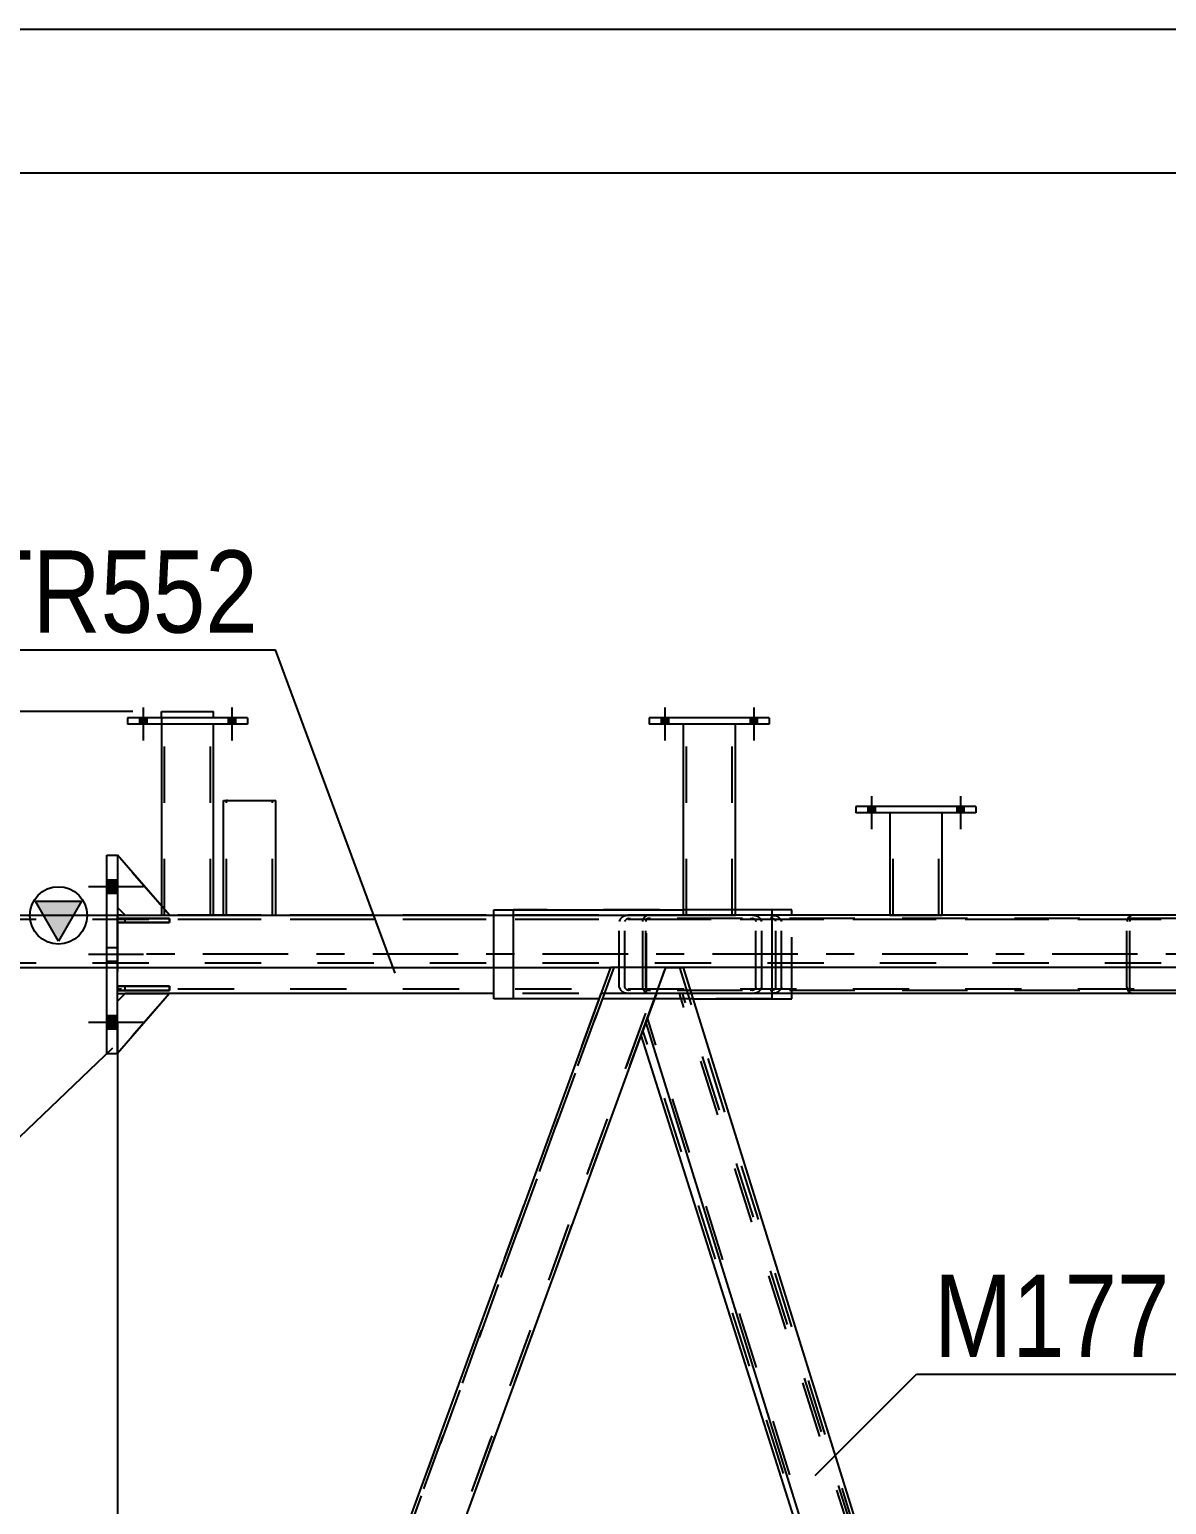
# Model space of a CAD drawing. Header units: millimetres. Extents: x -857 to 332, y -866 to -25.
# Drawn here: x -20.5 to 19.1, y -76.4 to -25.1 of the extents above; entities that cross this region are included whole.
import ezdxf

# ---------------------------------------------------------------- set-up
doc = ezdxf.new("R2010")
doc.units = ezdxf.units.MM
doc.linetypes.add('DXK_LINE_DOT2', pattern=[3.9198, 1.9599, -1.9599])
doc.linetypes.add('DXK_LINE_DOT3', pattern=[5.9187, 2.979, -0.9799, 0.9799, -0.9799])
doc.styles.add('Arial Narrow', font='ARIALN.TTF', dxfattribs={"height": 0.2})

# ---------------------------------------------------------------- blocks, each defined once
blk = doc.blocks.new('Unknown-570386455-1132')
at = {"color": 5, "linetype": 'Continuous'}
for p, q in [((332.353, -25.051), (-856.647, -25.051)), ((327.353, -30.051), (-851.647, -30.051))]:
    blk.add_line(p, q, dxfattribs=at)
blk = doc.blocks.new('Bolt-570386455-10444 - 10439')
at = {"linetype": 'Continuous'}
for points in [[(1.734, -49.036), (1.48, -49.036), (1.48, -49.255), (1.734, -49.255)], [(1.734, -49.036), (1.48, -49.036), (1.48, -49.255), (1.734, -49.255)], [(4.825, -49.036), (4.571, -49.036), (4.571, -49.255), (4.825, -49.255)], [(4.825, -49.036), (4.571, -49.036), (4.571, -49.255), (4.825, -49.255)]]:
    blk.add_hatch(color=1, dxfattribs=at).paths.add_polyline_path(points)
at = {"color": 1, "linetype": 'Continuous'}
for p, q in [((1.607, -48.673), (1.607, -49.818)), ((1.607, -48.673), (1.607, -49.818)), ((4.698, -48.673), (4.698, -49.818)), ((4.698, -48.673), (4.698, -49.818)), ((1.48, -49.036), (1.48, -49.255)), ((1.48, -49.036), (1.48, -49.255)), ((1.734, -49.036), (1.734, -49.255)), ((1.734, -49.036), (1.734, -49.255)), ((4.571, -49.036), (4.571, -49.255)), ((4.571, -49.036), (4.571, -49.255)), ((4.825, -49.036), (4.825, -49.255)), ((4.825, -49.036), (4.825, -49.255))]:
    blk.add_line(p, q, dxfattribs=at)
blk = doc.blocks.new('Bolt-570386455-10456 - 10439')
at = {"linetype": 'Continuous'}
for points in [[(1.734, -49.036), (1.48, -49.036), (1.48, -49.255), (1.734, -49.255)], [(1.734, -49.036), (1.48, -49.036), (1.48, -49.255), (1.734, -49.255)], [(4.825, -49.036), (4.571, -49.036), (4.571, -49.255), (4.825, -49.255)], [(4.825, -49.036), (4.571, -49.036), (4.571, -49.255), (4.825, -49.255)]]:
    blk.add_hatch(color=1, dxfattribs=at).paths.add_polyline_path(points)
at = {"color": 1, "linetype": 'Continuous'}
for p, q in [((1.607, -48.673), (1.607, -49.818)), ((1.607, -48.673), (1.607, -49.818)), ((4.698, -48.673), (4.698, -49.818)), ((4.698, -48.673), (4.698, -49.818)), ((1.48, -49.036), (1.48, -49.255)), ((1.48, -49.036), (1.48, -49.255)), ((1.734, -49.036), (1.734, -49.255)), ((1.734, -49.036), (1.734, -49.255)), ((4.571, -49.036), (4.571, -49.255)), ((4.571, -49.036), (4.571, -49.255)), ((4.825, -49.036), (4.825, -49.255)), ((4.825, -49.036), (4.825, -49.255))]:
    blk.add_line(p, q, dxfattribs=at)
blk = doc.blocks.new('Part-570386455-10529 - 10439')
at = {"color": 2, "linetype": 'Continuous'}
for p, q in [((-15.939, -48.818), (-15.922, -48.818)), ((-15.939, -49.036), (-15.939, -48.818)), ((-15.922, -48.818), (-14.12, -48.818)), ((-14.12, -49.036), (-14.12, -48.818))]:
    blk.add_line(p, q, dxfattribs=at)
at = {"color": 7, "linetype": 'DXK_LINE_DOT2'}
for p, q in [((-15.829, -55.91), (-15.829, -48.818)), ((-15.829, -48.818), (-15.821, -48.818)), ((-14.229, -55.91), (-14.229, -48.818)), ((-15.939, -49.036), (-15.939, -55.91)), ((-14.12, -55.91), (-14.12, -49.036)), ((-15.939, -55.91), (-14.12, -55.91))]:
    blk.add_line(p, q, dxfattribs=at)
blk = doc.blocks.new('Part-570386455-10523 - 10439')
at = {"color": 2, "linetype": 'Continuous'}
for p, q in [((-13.774, -51.908), (-13.758, -51.908)), ((-13.774, -55.909), (-13.774, -51.908)), ((-13.758, -51.908), (-13.71, -51.908)), ((-13.71, -51.908), (-13.556, -51.908)), ((-13.556, -51.908), (-11.956, -51.908)), ((-11.956, -55.909), (-11.956, -51.908))]:
    blk.add_line(p, q, dxfattribs=at)
at = {"color": 7, "linetype": 'DXK_LINE_DOT2'}
for p, q in [((-13.71, -51.908), (-13.657, -51.908)), ((-13.665, -55.911), (-13.665, -51.908)), ((-13.665, -51.908), (-13.657, -51.908)), ((-13.657, -51.908), (-13.665, -51.908)), ((-13.657, -51.908), (-13.64, -51.908)), ((-13.64, -51.908), (-13.657, -51.908)), ((-13.64, -51.908), (-13.633, -51.908)), ((-13.64, -51.908), (-13.556, -51.908)), ((-12.065, -55.911), (-12.065, -51.908)), ((-13.774, -55.909), (-13.774, -55.911)), ((-13.774, -55.911), (-11.956, -55.911)), ((-11.956, -55.911), (-11.956, -55.909)), ((-11.956, -55.909), (-11.956, -55.911))]:
    blk.add_line(p, q, dxfattribs=at)
blk = doc.blocks.new('Part-570386455-10598 - 10439')
at = {"color": 2, "linetype": 'Continuous'}
for p, q in [((-12.939, -49.036), (-17.12, -49.036)), ((-17.12, -49.036), (-17.12, -49.255)), ((-12.939, -49.255), (-17.12, -49.255)), ((-12.939, -49.036), (-12.939, -49.255))]:
    blk.add_line(p, q, dxfattribs=at)
blk = doc.blocks.new('Part-570386455-10517 - 10439')
at = {"color": 2, "linetype": 'Continuous'}
for p, q in [((9.444, -52.344), (9.444, -55.909)), ((11.262, -55.909), (11.262, -52.344))]:
    blk.add_line(p, q, dxfattribs=at)
at = {"color": 7, "linetype": 'DXK_LINE_DOT2'}
for p, q in [((11.262, -52.344), (9.444, -52.344)), ((9.461, -52.344), (9.444, -52.344)), ((9.553, -55.911), (9.553, -52.344)), ((11.153, -55.911), (11.153, -52.344)), ((9.444, -55.909), (9.444, -55.911)), ((9.444, -55.911), (11.262, -55.911)), ((11.262, -55.911), (11.262, -55.909)), ((11.262, -55.909), (11.262, -55.911))]:
    blk.add_line(p, q, dxfattribs=at)
blk = doc.blocks.new('Bolt-570386455-10551 - 10439')
at = {"linetype": 'Continuous'}
for points in [[(-16.448, -49.036), (-16.702, -49.036), (-16.702, -49.255), (-16.448, -49.255)], [(-16.448, -49.036), (-16.702, -49.036), (-16.702, -49.255), (-16.448, -49.255)], [(-13.357, -49.036), (-13.611, -49.036), (-13.611, -49.255), (-13.357, -49.255)], [(-13.357, -49.036), (-13.611, -49.036), (-13.611, -49.255), (-13.357, -49.255)]]:
    blk.add_hatch(color=1, dxfattribs=at).paths.add_polyline_path(points)
at = {"color": 1, "linetype": 'Continuous'}
for p, q in [((-16.575, -48.673), (-16.575, -49.818)), ((-16.575, -48.673), (-16.575, -49.818)), ((-13.484, -48.673), (-13.484, -49.818)), ((-13.484, -48.673), (-13.484, -49.818)), ((-16.702, -49.036), (-16.702, -49.255)), ((-16.702, -49.036), (-16.702, -49.255)), ((-16.448, -49.036), (-16.448, -49.255)), ((-16.448, -49.036), (-16.448, -49.255)), ((-13.611, -49.036), (-13.611, -49.255)), ((-13.611, -49.036), (-13.611, -49.255)), ((-13.357, -49.036), (-13.357, -49.255)), ((-13.357, -49.036), (-13.357, -49.255))]:
    blk.add_line(p, q, dxfattribs=at)
blk = doc.blocks.new('Part-570386455-10565 - 10439')
at = {"color": 2, "linetype": 'Continuous'}
for p, q in [((-15.939, -49.255), (-15.939, -55.91)), ((-14.12, -55.91), (-14.12, -49.255)), ((-15.939, -55.91), (-14.12, -55.91))]:
    blk.add_line(p, q, dxfattribs=at)
at = {"color": 7, "linetype": 'DXK_LINE_DOT2'}
for p, q in [((-14.12, -49.255), (-15.939, -49.255)), ((-15.829, -55.91), (-15.829, -49.255)), ((-14.229, -55.91), (-14.229, -49.255)), ((-15.922, -55.91), (-15.939, -55.91))]:
    blk.add_line(p, q, dxfattribs=at)
blk = doc.blocks.new('Part-570386455-10607 - 10439')
at = {"color": 7, "linetype": 'DXK_LINE_DOT2'}
for p, q in [((4.061, -49.255), (2.243, -49.255)), ((2.243, -49.255), (2.243, -55.91)), ((2.352, -55.91), (2.352, -49.255)), ((3.952, -55.91), (3.952, -49.255)), ((4.061, -55.91), (4.061, -49.255)), ((2.243, -55.91), (4.061, -55.91)), ((2.26, -55.91), (2.243, -55.91))]:
    blk.add_line(p, q, dxfattribs=at)
blk = doc.blocks.new('Part-570386455-10610 - 10439')
at = {"color": 2, "linetype": 'Continuous'}
for p, q in [((5.243, -49.036), (1.061, -49.036)), ((1.061, -49.036), (1.061, -49.255)), ((5.243, -49.255), (1.061, -49.255)), ((5.243, -49.036), (5.243, -49.255))]:
    blk.add_line(p, q, dxfattribs=at)
blk = doc.blocks.new('Part-570386455-10613 - 10439')
at = {"color": 2, "linetype": 'Continuous'}
for p, q in [((2.243, -49.255), (2.243, -55.91)), ((4.061, -55.91), (4.061, -49.255)), ((3.843, -55.91), (2.243, -55.91)), ((4.045, -55.91), (3.843, -55.91)), ((4.045, -55.91), (4.061, -55.91))]:
    blk.add_line(p, q, dxfattribs=at)
at = {"color": 7, "linetype": 'DXK_LINE_DOT2'}
for p, q in [((4.061, -49.255), (2.243, -49.255)), ((2.352, -55.91), (2.352, -49.255)), ((3.952, -55.91), (3.952, -49.255)), ((2.243, -55.91), (2.26, -55.91)), ((2.352, -55.91), (2.361, -55.91)), ((2.361, -55.91), (2.378, -55.91)), ((2.378, -55.91), (2.384, -55.91)), ((3.843, -55.91), (3.998, -55.91))]:
    blk.add_line(p, q, dxfattribs=at)
blk = doc.blocks.new('Part-570386455-10746 - 10439')
at = {"color": 7, "linetype": 'DXK_LINE_DOT2'}
for p, q in [((1.307, -58.637), (0.777, -60.094)), ((2.222, -58.637), (1.307, -58.637)), ((18.852, -111.439), (2.108, -58.637)), ((18.913, -111.271), (2.222, -58.637)), ((17.582, -112.728), (0.838, -59.926))]:
    blk.add_line(p, q, dxfattribs=at)
at = {"color": 2, "linetype": 'Continuous'}
blk.add_line((17.41, -112.546), (0.777, -60.094), dxfattribs=at)
blk = doc.blocks.new('Part-570386455-10823 - 10439')
at = {"color": 2, "linetype": 'Continuous'}
for p, q in [((1.058, -59.321), (1.638, -57.727)), ((1.638, -57.727), (2.237, -57.727)), ((2.237, -57.727), (18.92, -111.25)), ((1.058, -59.321), (0.935, -59.659)), ((0.935, -59.659), (17.508, -112.827))]:
    blk.add_line(p, q, dxfattribs=at)
at = {"color": 7, "linetype": 'DXK_LINE_DOT2'}
for p, q in [((18.859, -111.419), (2.123, -57.727)), ((0.945, -59.634), (1.058, -59.321)), ((17.622, -112.827), (0.997, -59.49))]:
    blk.add_line(p, q, dxfattribs=at)
blk = doc.blocks.new('Part-570386455-11223 - 10439')
at = {"color": 2, "linetype": 'Continuous'}
for p, q in [((-3.668, -55.909), (-3.668, -55.728)), ((-3.668, -55.728), (2.243, -55.728)), ((5.34, -55.728), (4.061, -55.728)), ((5.34, -55.909), (5.34, -55.728)), ((-3.668, -58.819), (-3.668, -57.727)), ((5.34, -58.819), (5.34, -57.727)), ((-0.694, -58.819), (-3.668, -58.819)), ((2.578, -58.819), (5.34, -58.819))]:
    blk.add_line(p, q, dxfattribs=at)
at = {"color": 7, "linetype": 'DXK_LINE_DOT2'}
for p, q in [((-3.668, -57.727), (-3.668, -55.909)), ((4.061, -55.728), (2.243, -55.728)), ((5.34, -57.727), (5.34, -55.909)), ((2.578, -58.819), (-0.694, -58.819))]:
    blk.add_line(p, q, dxfattribs=at)
blk = doc.blocks.new('Part-570386455-10862 - 10439')
at = {"linetype": 'Continuous'}
blk.add_hatch(color=2, dxfattribs=at).paths.add_polyline_path([(-19.525, -56.818), (-20.325, -55.418), (-18.725, -55.418)])
at = {"color": 2, "linetype": 'Continuous'}
for p, q in [((-19.525, -56.818), (-20.325, -55.418)), ((-20.325, -55.418), (-18.725, -55.418)), ((-18.725, -55.418), (-19.525, -56.818)), ((-21.725, -55.909), (-15.939, -55.909)), ((-14.12, -55.909), (2.243, -55.909)), ((20.425, -55.909), (4.061, -55.909)), ((-24.98, -57.727), (-0.296, -57.727)), ((38.401, -57.727), (2.237, -57.727))]:
    blk.add_line(p, q, dxfattribs=at)
at = {"color": 7, "linetype": 'DXK_LINE_DOT2'}
for p, q in [((301.122, -55.909), (-15.939, -55.909)), ((-15.939, -55.909), (-14.12, -55.909)), ((4.061, -55.909), (2.243, -55.909)), ((301.122, -56.054), (-24.98, -56.054)), ((301.122, -57.582), (-24.98, -57.582)), ((2.237, -57.727), (-0.296, -57.727))]:
    blk.add_line(p, q, dxfattribs=at)
at = {"color": 2, "linetype": 'Continuous'}
blk.add_circle((-19.525, -55.918), 1, dxfattribs=at)
blk = doc.blocks.new('Part-570386455-10892 - 10439')
at = {"color": 7, "linetype": 'DXK_LINE_DOT2'}
for p, q in [((5.243, -49.036), (1.061, -49.036)), ((1.061, -49.036), (1.061, -49.255)), ((5.243, -49.255), (1.061, -49.255)), ((5.243, -49.036), (5.243, -49.255))]:
    blk.add_line(p, q, dxfattribs=at)
blk = doc.blocks.new('Part-570386455-11008 - 10439')
at = {"color": 2, "linetype": 'Continuous'}
for p, q in [((-17.473, -58.382), (-15.655, -58.382)), ((-17.473, -58.528), (-17.473, -58.382)), ((-15.655, -58.528), (-17.473, -58.528)), ((-15.655, -58.382), (-15.655, -58.528))]:
    blk.add_line(p, q, dxfattribs=at)
at = {"color": 7, "linetype": 'DXK_LINE_DOT2'}
blk.add_line((-17.2, -58.528), (-17.2, -58.382), dxfattribs=at)
blk = doc.blocks.new('Part-570386455-11308 - 10439')
at = {"color": 2, "linetype": 'Continuous'}
for p, q in [((-4.358, -55.909), (-4.358, -55.728)), ((-4.358, -55.728), (-3.668, -55.728)), ((6.031, -55.728), (5.34, -55.728)), ((6.031, -55.909), (6.031, -55.728)), ((-4.358, -58.819), (-4.358, -57.727)), ((-3.668, -58.819), (-4.358, -58.819)), ((5.34, -58.819), (6.031, -58.819)), ((6.031, -58.819), (6.031, -58.637))]:
    blk.add_line(p, q, dxfattribs=at)
at = {"color": 7, "linetype": 'DXK_LINE_DOT2'}
for p, q in [((-4.358, -57.727), (-4.358, -55.909)), ((5.34, -55.728), (-3.668, -55.728)), ((6.031, -58.637), (6.031, -55.909)), ((5.34, -58.819), (-3.668, -58.819))]:
    blk.add_line(p, q, dxfattribs=at)
blk = doc.blocks.new('Bolt-570386455-10978 - 10439')
at = {"linetype": 'Continuous'}
for points in [[(8.935, -52.126), (8.68, -52.126), (8.68, -52.344), (8.935, -52.344)], [(8.935, -52.126), (8.68, -52.126), (8.68, -52.344), (8.935, -52.344)], [(12.026, -52.126), (11.771, -52.126), (11.771, -52.344), (12.026, -52.344)], [(12.026, -52.126), (11.771, -52.126), (11.771, -52.344), (12.026, -52.344)]]:
    blk.add_hatch(color=1, dxfattribs=at).paths.add_polyline_path(points)
at = {"color": 1, "linetype": 'Continuous'}
for p, q in [((8.808, -51.763), (8.808, -52.908)), ((8.808, -51.763), (8.808, -52.908)), ((11.899, -51.763), (11.899, -52.908)), ((11.899, -51.763), (11.899, -52.908)), ((8.68, -52.126), (8.68, -52.344)), ((8.68, -52.126), (8.68, -52.344)), ((8.935, -52.126), (8.935, -52.344)), ((8.935, -52.126), (8.935, -52.344)), ((11.771, -52.126), (11.771, -52.344)), ((11.771, -52.126), (11.771, -52.344)), ((12.026, -52.126), (12.026, -52.344)), ((12.026, -52.126), (12.026, -52.344))]:
    blk.add_line(p, q, dxfattribs=at)
blk = doc.blocks.new('Part-570386455-10999 - 10439')
at = {"color": 7, "linetype": 'DXK_LINE_DOT2'}
for p, q in [((-17.473, -58.91), (-17.2, -58.637)), ((-15.655, -58.637), (-17.473, -60.728)), ((-17.473, -60.728), (-17.473, -58.91)), ((-17.2, -58.637), (-15.655, -58.637))]:
    blk.add_line(p, q, dxfattribs=at)
blk = doc.blocks.new('Part-570386455-11002 - 10439')
at = {"color": 2, "linetype": 'Continuous'}
for p, q in [((-15.939, -55.583), (-17.473, -53.819)), ((-17.473, -55.637), (-17.201, -55.909))]:
    blk.add_line(p, q, dxfattribs=at)
at = {"color": 7, "linetype": 'DXK_LINE_DOT2'}
for p, q in [((-17.473, -53.819), (-17.473, -55.637)), ((-17.201, -55.909), (-17.2, -55.91)), ((-17.2, -55.91), (-17.201, -55.909)), ((-17.2, -55.91), (-15.655, -55.91)), ((-15.655, -55.91), (-15.939, -55.583))]:
    blk.add_line(p, q, dxfattribs=at)
blk = doc.blocks.new('Part-570386455-11005 - 10439')
at = {"color": 7, "linetype": 'DXK_LINE_DOT2'}
for p, q in [((-15.655, -55.91), (-17.473, -53.819)), ((-17.473, -53.819), (-17.473, -55.637)), ((-17.473, -55.637), (-17.2, -55.91)), ((-17.2, -55.91), (-15.655, -55.91))]:
    blk.add_line(p, q, dxfattribs=at)
blk = doc.blocks.new('Part-570386455-11011 - 10439')
at = {"color": 7, "linetype": 'DXK_LINE_DOT2'}
for p, q in [((-17.473, -56.019), (-15.655, -56.019)), ((-17.473, -56.164), (-17.473, -56.019)), ((-15.655, -56.164), (-17.473, -56.164)), ((-17.2, -56.164), (-17.2, -56.019)), ((-15.655, -56.019), (-15.655, -56.164))]:
    blk.add_line(p, q, dxfattribs=at)
blk = doc.blocks.new('Part-570386455-11014 - 10439')
at = {"color": 7, "linetype": 'DXK_LINE_DOT2'}
for p, q in [((-15.655, -58.382), (-17.473, -58.382)), ((-17.473, -58.382), (-17.473, -58.528)), ((-17.473, -58.528), (-15.655, -58.528)), ((-17.2, -58.528), (-17.2, -58.382)), ((-15.655, -58.528), (-15.655, -58.382))]:
    blk.add_line(p, q, dxfattribs=at)
blk = doc.blocks.new('Bolt-570386455-11019 - 10439')
at = {"linetype": 'Continuous'}
for points in [[(-17.837, -54.673), (-17.837, -55.146), (-17.473, -55.146), (-17.473, -54.673)], [(-17.837, -54.673), (-17.837, -55.146), (-17.473, -55.146), (-17.473, -54.673)], [(-17.837, -54.673), (-17.837, -55.146), (-17.473, -55.146), (-17.473, -54.673)], [(-17.837, -59.4), (-17.837, -59.873), (-17.473, -59.873), (-17.473, -59.4)], [(-17.837, -59.4), (-17.837, -59.873), (-17.473, -59.873), (-17.473, -59.4)], [(-17.837, -59.4), (-17.837, -59.873), (-17.473, -59.873), (-17.473, -59.4)]]:
    blk.add_hatch(color=1, dxfattribs=at).paths.add_polyline_path(points)
at = {"color": 1, "linetype": 'Continuous'}
for p, q in [((-18.473, -54.91), (-16.564, -54.91)), ((-18.473, -54.91), (-16.564, -54.91)), ((-18.473, -54.91), (-16.564, -54.91)), ((-17.837, -54.673), (-17.473, -54.673)), ((-17.837, -54.673), (-17.473, -54.673)), ((-17.837, -54.673), (-17.473, -54.673)), ((-17.837, -55.146), (-17.473, -55.146)), ((-17.837, -55.146), (-17.473, -55.146)), ((-17.837, -55.146), (-17.473, -55.146)), ((-17.837, -59.4), (-17.473, -59.4)), ((-17.837, -59.4), (-17.473, -59.4)), ((-17.837, -59.4), (-17.473, -59.4)), ((-18.473, -59.637), (-16.564, -59.637)), ((-18.473, -59.637), (-16.564, -59.637)), ((-18.473, -59.637), (-16.564, -59.637)), ((-17.837, -59.873), (-17.473, -59.873)), ((-17.837, -59.873), (-17.473, -59.873)), ((-17.837, -59.873), (-17.473, -59.873))]:
    blk.add_line(p, q, dxfattribs=at)
at = {"color": 1, "linetype": 'DXK_LINE_DOT2'}
for p, q in [((-17.837, -57.037), (-17.473, -57.037)), ((-17.837, -57.037), (-17.473, -57.037)), ((-18.473, -57.273), (-16.564, -57.273)), ((-18.473, -57.273), (-16.564, -57.273)), ((-17.837, -57.51), (-17.473, -57.51)), ((-17.837, -57.51), (-17.473, -57.51))]:
    blk.add_line(p, q, dxfattribs=at)
blk = doc.blocks.new('Part-570386455-11025 - 10439')
at = {"color": 7, "linetype": 'DXK_LINE_DOT2'}
for p, q in [((-15.655, -56.019), (-17.473, -56.019)), ((-17.473, -56.019), (-17.473, -56.164)), ((-17.473, -56.164), (-15.655, -56.164)), ((-17.2, -56.164), (-17.2, -56.019)), ((-15.655, -56.164), (-15.655, -56.019))]:
    blk.add_line(p, q, dxfattribs=at)
blk = doc.blocks.new('Part-570386455-11346 - 10439')
at = {"color": 2, "linetype": 'Continuous'}
for p, q in [((-0.296, -57.727), (-20.351, -112.827)), ((1.638, -57.727), (-0.296, -57.727)), ((-18.416, -112.827), (0.935, -59.659))]:
    blk.add_line(p, q, dxfattribs=at)
at = {"color": 7, "linetype": 'DXK_LINE_DOT2'}
for p, q in [((-0.18, -57.727), (-20.235, -112.827)), ((-18.532, -112.827), (1.522, -57.727)), ((0.935, -59.659), (1.638, -57.727))]:
    blk.add_line(p, q, dxfattribs=at)
blk = doc.blocks.new('Part-570386455-11050 - 10439')
at = {"color": 2, "linetype": 'Continuous'}
for p, q in [((-17.473, -58.91), (-17.2, -58.637)), ((-15.655, -58.637), (-17.473, -60.728)), ((-17.2, -58.637), (-15.655, -58.637))]:
    blk.add_line(p, q, dxfattribs=at)
at = {"color": 7, "linetype": 'DXK_LINE_DOT2'}
blk.add_line((-17.473, -60.728), (-17.473, -58.91), dxfattribs=at)
blk = doc.blocks.new('Part-570386455-11090 - 10439')
at = {"color": 7, "linetype": 'DXK_LINE_DOT2'}
for p, q in [((0.411, -55.91), (0.259, -55.926)), ((39.268, -55.91), (0.411, -55.91)), ((4.731, -55.926), (4.58, -55.91)), ((34.948, -55.926), (35.1, -55.91)), ((39.268, -55.91), (39.42, -55.926)), ((0.036, -56.066), (0.014, -56.128)), ((0.014, -58.419), (0.014, -56.128)), ((0.044, -56.044), (0.036, -56.066)), ((0.212, -56.128), (0.227, -56.086)), ((0.212, -58.419), (0.212, -56.128)), ((0.335, -56.027), (0.411, -56.019)), ((39.268, -56.019), (0.411, -56.019)), ((4.58, -56.019), (4.655, -56.027)), ((4.763, -56.086), (4.778, -56.128)), ((4.778, -58.419), (4.778, -56.128)), ((4.954, -56.066), (4.946, -56.044)), ((4.977, -56.128), (4.954, -56.066)), ((4.977, -58.419), (4.977, -56.128)), ((34.703, -56.128), (34.733, -56.044)), ((34.703, -58.419), (34.703, -56.128)), ((34.916, -56.086), (34.901, -56.128)), ((34.901, -58.419), (34.901, -56.128)), ((35.1, -56.019), (35.024, -56.027)), ((39.344, -56.027), (39.268, -56.019)), ((39.467, -56.128), (39.452, -56.086)), ((39.467, -58.419), (39.467, -56.128)), ((39.635, -56.044), (39.643, -56.066)), ((39.643, -56.066), (39.665, -56.128)), ((39.665, -58.419), (39.665, -56.128)), ((0.014, -58.419), (0.044, -58.502)), ((0.227, -58.46), (0.212, -58.419)), ((0.411, -58.528), (0.335, -58.519)), ((39.268, -58.528), (0.411, -58.528)), ((4.655, -58.519), (4.58, -58.528)), ((4.778, -58.419), (4.763, -58.46)), ((4.946, -58.502), (4.977, -58.419)), ((34.733, -58.502), (34.703, -58.419)), ((34.901, -58.419), (34.916, -58.46)), ((35.024, -58.519), (35.1, -58.528)), ((39.268, -58.528), (39.344, -58.519)), ((39.452, -58.46), (39.467, -58.419)), ((39.665, -58.419), (39.635, -58.502)), ((0.259, -58.62), (0.411, -58.637)), ((5.34, -58.637), (0.411, -58.637)), ((4.58, -58.637), (4.731, -58.62)), ((39.268, -58.637), (20.383, -58.637)), ((35.1, -58.637), (34.948, -58.62)), ((39.42, -58.62), (39.268, -58.637))]:
    blk.add_line(p, q, dxfattribs=at)
at = {"color": 2, "linetype": 'Continuous'}
blk.add_line((20.383, -58.637), (5.34, -58.637), dxfattribs=at)
at = {"color": 7, "linetype": 'DXK_LINE_DOT2'}
for centre, radius, start, end in [((0.32, -56.292), 0.371, 99.5182, 138.0638), ((4.67, -56.292), 0.371, 41.9362, 80.4818), ((35.009, -56.292), 0.371, 99.5182, 138.0638), ((39.359, -56.292), 0.371, 41.9362, 80.4818), ((0.366, -56.21), 0.186, 99.5182, 138.0638), ((4.625, -56.21), 0.186, 41.9362, 80.4818), ((35.055, -56.21), 0.186, 99.5182, 138.0638), ((39.314, -56.21), 0.186, 41.9362, 80.4818), ((0.32, -58.254), 0.371, 221.9362, 260.4818), ((0.366, -58.336), 0.186, 221.9362, 260.4818), ((4.625, -58.336), 0.186, 279.5182, 318.0638), ((4.67, -58.254), 0.371, 279.5182, 318.0638), ((35.009, -58.254), 0.371, 221.9362, 260.4818), ((35.055, -58.336), 0.186, 221.9362, 260.4818), ((39.314, -58.336), 0.186, 279.5182, 318.0638), ((39.359, -58.254), 0.371, 279.5182, 318.0638)]:
    blk.add_arc(centre, radius, start, end, dxfattribs=at)
blk = doc.blocks.new('Part-570386455-11115 - 10439')
at = {"color": 7, "linetype": 'DXK_LINE_DOT2'}
for p, q in [((296.256, -55.909), (-17.473, -55.91)), ((-17.473, -55.91), (-17.473, -58.637)), ((296.256, -56.055), (-17.473, -56.055)), ((296.256, -58.491), (-17.473, -58.491)), ((-15.655, -58.637), (-17.2, -58.637)), ((276.912, -58.637), (-4.358, -58.637))]:
    blk.add_line(p, q, dxfattribs=at)
at = {"color": 7, "linetype": 'DXK_LINE_DOT3'}
blk.add_line((296.256, -57.273), (-17.473, -57.273), dxfattribs=at)
at = {"color": 2, "linetype": 'Continuous'}
for p, q in [((-17.473, -58.637), (-17.2, -58.637)), ((-4.358, -58.637), (-15.655, -58.637))]:
    blk.add_line(p, q, dxfattribs=at)
blk = doc.blocks.new('Part-570386455-11165 - 10439')
at = {"color": 2, "linetype": 'Continuous'}
for p, q in [((-17.837, -53.819), (-17.473, -53.819)), ((-17.837, -55.909), (-17.837, -53.819)), ((-17.473, -53.819), (-17.473, -55.909)), ((-17.837, -60.728), (-17.837, -57.727)), ((-17.473, -60.728), (-17.473, -57.727)), ((-17.837, -60.728), (-17.473, -60.728))]:
    blk.add_line(p, q, dxfattribs=at)
at = {"color": 7, "linetype": 'DXK_LINE_DOT2'}
for p, q in [((-17.837, -53.819), (-17.473, -53.819)), ((-17.837, -57.727), (-17.837, -55.909)), ((-17.473, -57.727), (-17.473, -55.909)), ((-17.837, -60.728), (-17.473, -60.728))]:
    blk.add_line(p, q, dxfattribs=at)
blk = doc.blocks.new('Part-570386455-11347 - 10439')
at = {"color": 7, "linetype": 'DXK_LINE_DOT2'}
for p, q in [((-0.628, -58.637), (-20.315, -112.728)), ((-20.199, -112.728), (-0.511, -58.637)), ((-18.496, -112.728), (1.191, -58.637)), ((-18.38, -112.728), (1.307, -58.637)), ((1.307, -58.637), (-0.628, -58.637)), ((-0.61, -58.637), (-0.628, -58.637))]:
    blk.add_line(p, q, dxfattribs=at)
blk = doc.blocks.new('Part-570386455-11202 - 10439')
at = {"color": 2, "linetype": 'Continuous'}
for p, q in [((12.444, -52.126), (8.262, -52.126)), ((8.262, -52.126), (8.262, -52.344)), ((12.444, -52.344), (8.262, -52.344)), ((12.444, -52.126), (12.444, -52.344))]:
    blk.add_line(p, q, dxfattribs=at)
blk = doc.blocks.new('Part-570386455-11257 - 10439')
at = {"color": 7, "linetype": 'DXK_LINE_DOT2'}
for p, q in [((0.851, -56.044), (0.894, -55.973)), ((0.894, -55.973), (0.959, -55.926)), ((0.959, -55.926), (0.968, -55.924)), ((1.101, -55.91), (0.968, -55.924)), ((0.968, -58.622), (0.968, -55.924)), ((19.986, -55.91), (1.101, -55.91)), ((5.27, -55.91), (5.422, -55.926)), ((17.762, -55.973), (17.719, -56.044)), ((17.826, -55.926), (17.762, -55.973)), ((17.902, -55.91), (17.826, -55.926)), ((20.062, -55.926), (19.986, -55.91)), ((20.127, -55.973), (20.062, -55.926)), ((20.17, -56.044), (20.127, -55.973)), ((0.836, -56.128), (0.851, -56.044)), ((0.836, -58.419), (0.836, -56.128)), ((0.943, -56.086), (0.935, -56.128)), ((0.935, -58.419), (0.935, -56.128)), ((0.961, -56.051), (0.943, -56.086)), ((1.025, -56.027), (0.961, -56.051)), ((0.961, -58.496), (0.961, -56.051)), ((1.101, -56.019), (1.025, -56.027)), ((19.986, -56.019), (1.101, -56.019)), ((5.346, -56.027), (5.27, -56.019)), ((5.469, -56.128), (5.453, -56.086)), ((5.469, -58.419), (5.469, -56.128)), ((5.637, -56.044), (5.667, -56.128)), ((5.667, -58.419), (5.667, -56.128)), ((17.719, -56.044), (17.704, -56.128)), ((17.704, -58.419), (17.704, -56.128)), ((17.803, -56.128), (17.81, -56.086)), ((17.803, -58.419), (17.803, -56.128)), ((17.81, -56.086), (17.832, -56.051)), ((17.832, -56.051), (17.864, -56.027)), ((17.864, -56.027), (17.902, -56.019)), ((19.986, -56.019), (20.024, -56.027)), ((20.024, -56.027), (20.057, -56.051)), ((20.057, -56.051), (20.078, -56.086)), ((20.078, -56.086), (20.086, -56.128)), ((20.086, -58.419), (20.086, -56.128)), ((20.185, -56.128), (20.17, -56.044)), ((20.185, -58.419), (20.185, -56.128)), ((0.851, -58.502), (0.836, -58.419)), ((0.894, -58.573), (0.851, -58.502)), ((0.959, -58.62), (0.894, -58.573)), ((0.935, -58.419), (0.943, -58.46)), ((0.943, -58.46), (0.961, -58.496)), ((0.961, -58.496), (1.025, -58.519)), ((1.025, -58.519), (1.101, -58.528)), ((19.986, -58.528), (1.101, -58.528)), ((5.27, -58.528), (5.346, -58.519)), ((5.453, -58.46), (5.469, -58.419)), ((5.667, -58.419), (5.637, -58.502)), ((17.704, -58.419), (17.719, -58.502)), ((17.719, -58.502), (17.762, -58.573)), ((17.762, -58.573), (17.826, -58.62)), ((17.81, -58.46), (17.803, -58.419)), ((17.832, -58.496), (17.81, -58.46)), ((17.864, -58.519), (17.832, -58.496)), ((17.902, -58.528), (17.864, -58.519)), ((20.024, -58.519), (19.986, -58.528)), ((20.057, -58.496), (20.024, -58.519)), ((20.078, -58.46), (20.057, -58.496)), ((20.062, -58.62), (20.127, -58.573)), ((20.086, -58.419), (20.078, -58.46)), ((20.127, -58.573), (20.17, -58.502)), ((20.17, -58.502), (20.185, -58.419)), ((0.968, -58.622), (0.959, -58.62)), ((1.101, -58.637), (0.968, -58.622)), ((19.986, -58.637), (1.101, -58.637)), ((5.422, -58.62), (5.27, -58.637)), ((17.826, -58.62), (17.902, -58.637)), ((19.986, -58.637), (20.062, -58.62))]:
    blk.add_line(p, q, dxfattribs=at)
for centre, radius, start, end in [((5.361, -56.292), 0.371, 41.9362, 80.4818), ((5.315, -56.21), 0.186, 41.9362, 80.4818), ((5.315, -58.336), 0.186, 279.5182, 318.0638), ((5.361, -58.254), 0.371, 279.5182, 318.0638)]:
    blk.add_arc(centre, radius, start, end, dxfattribs=at)
blk = doc.blocks.new('StraightDimension-570386455-28673 - 10439')
at = {"color": 7, "linetype": 'Continuous'}
blk.add_line((-16.939, -48.818), (-59.806, -48.818), dxfattribs=at)
blk = doc.blocks.new('StraightDimension-570386455-51599 - 10439')
at = {"color": 7, "linetype": 'Continuous'}
blk.add_line((-17.473, -59.637), (-17.473, -95.883), dxfattribs=at)
blk = doc.blocks.new('Mark-570386455-11161 - 10439')
at = {"color": 30, "linetype": 'Continuous'}
for p in [(-17.646, -60.542), (-35.452, -68.734)]:
    blk.add_line(p, (-26.213, -68.734), dxfattribs=at)
at = {"color": 0}
blk.add_wipeout([(-26.813, -68.134), (-26.813, -65.134), (-34.852, -65.134), (-34.852, -68.134)], dxfattribs=at)
blk.add_wipeout([(-26.813, -68.134), (-26.813, -65.134), (-34.852, -65.134), (-34.852, -68.134)], dxfattribs=at)
at = {"color": 3, "style": 'Arial Narrow'}
blk.add_text('SP20', height=2.8633, dxfattribs=at).set_placement((-34.852, -68.134))
blk = doc.blocks.new('Mark-570386455-10819 - 10439')
at = {"color": 30, "linetype": 'Continuous'}
for p, q in [((6.84, -75.434), (10.375, -71.898)), ((10.375, -71.898), (19.799, -71.898))]:
    blk.add_line(p, q, dxfattribs=at)
at = {"color": 0}
blk.add_wipeout([(19.199, -71.298), (19.199, -68.298), (10.975, -68.298), (10.975, -71.298)], dxfattribs=at)
blk.add_wipeout([(19.199, -71.298), (19.199, -68.298), (10.975, -68.298), (10.975, -71.298)], dxfattribs=at)
at = {"color": 3, "style": 'Arial Narrow'}
blk.add_text('M177', height=2.8633, dxfattribs=at).set_placement((10.975, -71.298))
blk = doc.blocks.new('Mark-570386455-11111 - 10439')
at = {"color": 30, "linetype": 'Continuous'}
for p in [(-23.027, -46.665), (-7.798, -57.93)]:
    blk.add_line(p, (-11.963, -46.665), dxfattribs=at)
at = {"color": 0}
blk.add_wipeout([(-12.563, -46.065), (-12.563, -43.065), (-22.427, -43.065), (-22.427, -46.065)], dxfattribs=at)
blk.add_wipeout([(-12.563, -46.065), (-12.563, -43.065), (-22.427, -43.065), (-22.427, -46.065)], dxfattribs=at)
at = {"color": 3, "style": 'Arial Narrow'}
blk.add_text('TR552', height=2.8633, dxfattribs=at).set_placement((-22.427, -46.065))

msp = doc.modelspace()

# ---------------------------------------------------------------- block references
for name in ['Unknown-570386455-1132', 'Bolt-570386455-10551 - 10439', 'Part-570386455-10529 - 10439', 'Bolt-570386455-10444 - 10439', 'Bolt-570386455-10456 - 10439', 'Part-570386455-10598 - 10439', 'Part-570386455-10565 - 10439', 'Part-570386455-10610 - 10439', 'Part-570386455-10892 - 10439', 'Part-570386455-10607 - 10439', 'Part-570386455-10613 - 10439', 'Bolt-570386455-10978 - 10439', 'Part-570386455-10523 - 10439', 'Part-570386455-11202 - 10439', 'Part-570386455-10517 - 10439', 'Part-570386455-11165 - 10439', 'Part-570386455-11002 - 10439', 'Part-570386455-11005 - 10439', 'Part-570386455-10862 - 10439', 'Bolt-570386455-11019 - 10439', 'Part-570386455-11115 - 10439', 'Part-570386455-11308 - 10439', 'Part-570386455-11223 - 10439', 'Part-570386455-11090 - 10439', 'Part-570386455-11257 - 10439', 'Part-570386455-11011 - 10439', 'Part-570386455-11025 - 10439', 'Part-570386455-11346 - 10439', 'Part-570386455-10823 - 10439', 'Part-570386455-11008 - 10439', 'Part-570386455-11014 - 10439', 'Part-570386455-11347 - 10439', 'Part-570386455-10999 - 10439', 'Part-570386455-11050 - 10439', 'Part-570386455-10746 - 10439']:
    msp.add_blockref(name, (0, 0))

# ---------------------------------------------------------------- next in the draw order: block references
msp.add_blockref('StraightDimension-570386455-28673 - 10439', (0, 0))

# ---------------------------------------------------------------- next in the draw order: block references
for name in ['Mark-570386455-11111 - 10439', 'StraightDimension-570386455-51599 - 10439', 'Mark-570386455-10819 - 10439']:
    msp.add_blockref(name, (0, 0))

# ---------------------------------------------------------------- next in the draw order: block references
msp.add_blockref('Mark-570386455-11161 - 10439', (0, 0))

doc.saveas('drawing.dxf')
